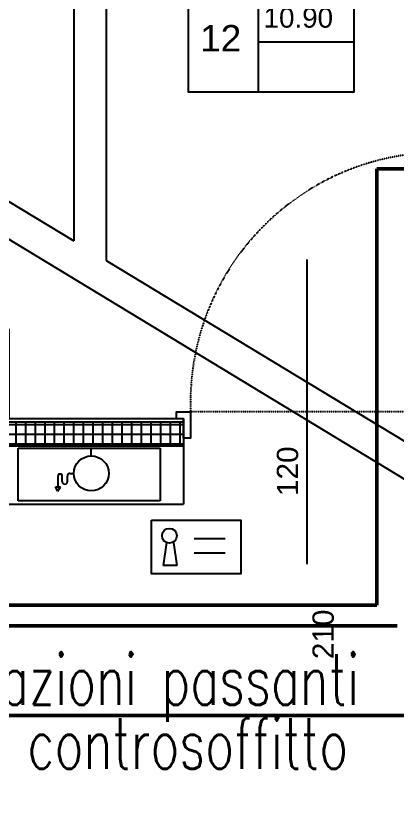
# Model space of a CAD drawing. Header units: millimetres. Extents: x -3782782348 to 131293, y -36553 to 57271.
# Drawn here: x 93353.8 to 93541.8, y 38246.9 to 38637 of the extents above; entities that cross this region are included whole.
import ezdxf

# ---------------------------------------------------------------- set-up
doc = ezdxf.new("R2010")
doc.units = ezdxf.units.MM
doc.header["$LTSCALE"] = 0.01
doc.linetypes.add('CONTINOUS', pattern=[0])
doc.linetypes.add('HIDDEN2', pattern=[4.7625, 3.175, -1.5875])
for name, color, linetype in [('ESTRAZ', 2, 'Continuous'), ('X_MURI', 8, 'Continuous'), ('X_Porte interne', 8, 'Continuous'), ('X_quote serramenti interni', 251, 'CONTINOUS')]:
    doc.layers.add(name, color=color, linetype=linetype)
doc.layers.add('tubi_uta', color=253, linetype='Continuous', lineweight=50)
doc.styles.add('nomi', font='arial.ttf')
doc.styles.add('ROMANS', font='romans')

# ---------------------------------------------------------------- blocks, each defined once
blk = doc.blocks.new('porta 120 metallica')
blk.add_line((66, 71.65), (66, -78.72))
at = {"linetype": 'ByBlock'}
for p, q in [((0.09, -10.75), (0.09, -1.73)), ((-4.42, -6.24), (3.42, -6.24))]:
    blk.add_line(p, q, dxfattribs=at)
at = {"color": 5, "linetype": 'HIDDEN2'}
blk.add_line((3.5, -3.53), (123.5, -3.53), dxfattribs=at)
at = {"linetype": 'ByBlock'}
for points in [[(-3.5, 0), (-3.5, -3.53), (3.5, -3.53), (3.5, 9.47), (0, 9.47), (0, 0)], [(123.5, -3.53), (123.5, 9.47), (127, 9.47), (127, 0), (130.5, 0), (130.5, -3.53)], [(8.79, -12.27), (8.79, -131.24), (3.49, -131.24), (3.49, -131.24), (2.79, -131.24), (2.79, -6.24), (3.49, -6.24), (3.49, -12.27)]]:
    blk.add_lwpolyline(points, close=True, dxfattribs=at)
for points in [[(2.8, -121.42), (-3.26, -121.42), (-3.26, -105.12), (2.79, -105.12)], [(8.79, -121.42), (14.85, -121.42), (14.85, -105.12), (8.79, -105.12)]]:
    blk.add_lwpolyline(points, dxfattribs=at)
blk.add_circle((0.09, -6.24), 1.51, dxfattribs=at)
at = {"color": 5, "linetype": 'HIDDEN2'}
blk.add_arc((0.02, -7.99), 123.56, 274.0732, 2.0664, dxfattribs=at)
blk = doc.blocks.new('bage')
at = {"layer": 'X_Porte interne'}
for p, q in [((1457.26, 26416.12), (1455.67, 26404.73)), ((1460.78, 26416.12), (1462.37, 26404.73)), ((1470.82, 26418.16), (1486.15, 26418.16)), ((1470.82, 26411.02), (1486.15, 26411.02)), ((1462.37, 26404.73), (1455.67, 26404.73))]:
    blk.add_line(p, q, dxfattribs=at)
blk.add_lwpolyline([(1449.94, 26427.24), (1493.85, 26427.24), (1493.85, 26400.77), (1449.94, 26400.77)], close=True, dxfattribs=at)
blk.add_circle((1458.71, 26419.47), 3.65, dxfattribs=at)

msp = doc.modelspace()

# ---------------------------------------------------------------- hatches: boundary and pattern name
at = {"layer": 'X_MURI', "ltscale": 4}
h = msp.add_hatch(dxfattribs=at)
h.set_pattern_fill('NET', color=256, scale=1.5, angle=180, style=0)
h.set_pattern_definition([(180, (89053.335, 68672.4257), (-6e-16, -4.7625), []), (270, (89053.335, 68672.4257), (4.7625, -9e-16), [])])
h.paths.add_polyline_path([(93436.48, 38424.58), (93436.48, 38436.58), (93340.55, 38436.58), (93340.55, 38424.58)])

# ---------------------------------------------------------------- linework, layer by layer
at = {"layer": 'tubi_uta', "color": 6}
for p, q in [((93637.38, 38561.55, 0), (93531.74, 38561.55, 0)), ((93531.74, 38561.55, 0), (93531.74, 38346.1, 0)), ((93531.74, 38346.1, 0), (93102.14, 38346.1, 0)), ((93541.8, 38336.04, 0), (93112.2, 38336.04, 0))]:
    msp.add_line(p, q, dxfattribs=at)
at = {"layer": 'tubi_uta', "color": 1}
msp.add_line((93553.82, 38291.76, 0), (93299.96, 38291.76, 0), dxfattribs=at)
at = {"layer": 'X_MURI', "ltscale": 4}
for p, q in [((93398.39, 38656.4), (93398.39, 38516.21)), ((93382.39, 38650.11), (93382.39, 38525.92)), ((93398.39, 38650.11), (93398.39, 38523.21)), ((93473.2, 38648.94), (93473.2, 38599.4)), ((93473.2, 38648.94), (93473.2, 38599.4)), ((93473.2, 38624.17), (93520.36, 38624.17)), ((93473.2, 38624.17), (93520.36, 38624.17)), ((93302.46, 38574.41), (93382.39, 38525.92)), ((93294.16, 38560.73), (93811.39, 38246.95)), ((93398.39, 38516.21), (93796.83, 38274.49)), ((93436.48, 38438.08, 0), (93436.48, 38396.04, 0)), ((93355.01, 38423.66, 0), (93425.01, 38423.66, 0)), ((93355.01, 38397.66, 0), (93355.01, 38423.66, 0)), ((93390.99, 38419.79, 0), (93390.99, 38423.66, 0)), ((93425.01, 38423.66, 0), (93425.01, 38397.66, 0)), ((93380.43, 38411.2, 0), (93382.4, 38411.2, 0)), ((93374.52, 38409.8, 0), (93374.52, 38404.53, 0)), ((93376.69, 38407.2, 0), (93376.69, 38409.8, 0)), ((93379.19, 38407.25, 0), (93379.19, 38409.86, 0)), ((93374.52, 38402.43, 0), (93373.26, 38404.53, 0)), ((93373.26, 38404.53, 0), (93375.77, 38404.53, 0)), ((93374.52, 38402.43, 0), (93375.77, 38404.53, 0)), ((92990.36, 38396.04, 0), (93436.48, 38396.04, 0)), ((93425.01, 38397.66, 0), (93355.01, 38397.66, 0)), ((93428.07, 38377.05, 0), (93426.47, 38365.66, 0)), ((93431.58, 38377.05, 0), (93433.18, 38365.66, 0)), ((93441.63, 38379.08, 0), (93456.96, 38379.08, 0)), ((93441.63, 38371.94, 0), (93456.96, 38371.94, 0)), ((93433.18, 38365.66, 0), (93426.47, 38365.66, 0))]:
    msp.add_line(p, q, dxfattribs=at)
msp.add_lwpolyline([(93438.99, 38648.94), (93520.36, 38648.94), (93520.36, 38599.4), (93438.99, 38599.4)], close=True, dxfattribs=at)
msp.add_lwpolyline([(93438.99, 38648.94), (93520.36, 38648.94), (93520.36, 38599.4), (93438.99, 38599.4)], close=True, dxfattribs=at)
at = {"layer": 'X_MURI', "ltscale": 4, "elevation": 0}
for points in [[(93436.48, 38438.08), (93350.54, 38438.07), (93350.54, 38482.53)], [(93340.55, 38424.58), (93340.55, 38424.58), (93340.55, 38436.58), (93436.48, 38436.58)], [(93436.48, 38424.58), (93340.55, 38424.58)]]:
    msp.add_lwpolyline(points, dxfattribs=at)
msp.add_lwpolyline([(93420.75, 38388.16), (93464.65, 38388.16), (93464.65, 38361.7), (93420.75, 38361.7)], close=True, dxfattribs=at)
at = {"layer": 'X_MURI', "ltscale": 4}
for centre, radius in [((93390.99, 38411.2, 0), 8.59), ((93429.52, 38380.4, 0), 3.65)]:
    msp.add_circle(centre, radius, dxfattribs=at)
for centre, radius, start, end in [((93375.61, 38409.8, 0), 1.09, 0, 180), ((93380.43, 38409.95, 0), 1.25, 90, 184.2996), ((93377.94, 38407.16, 0), 1.25, 178.3459, 4.2996)]:
    msp.add_arc(centre, radius, start, end, dxfattribs=at)

# ---------------------------------------------------------------- block references
at = {"layer": 'X_MURI', "ltscale": 4, "rotation": 180}
msp.add_blockref('porta 120 metallica', (93563.47, 38438.08, 0), dxfattribs=at)
at = {"layer": 'X_MURI', "ltscale": 4}
msp.add_blockref('bage', (91970.81, 11960.93, 0), dxfattribs=at)

# ---------------------------------------------------------------- texts
at = {"layer": 'ESTRAZ', "color": 3, "style": 'ROMANS', "width": 0.7}
for s, p in [('Tubazioni passanti ', (93305.56, 38296.93, 0)), ('nel controsoffitto', (93313.66, 38265.42, 0))]:
    msp.add_text(s, height=25, dxfattribs=at).set_placement(p)
at = {"layer": 'X_MURI', "ltscale": 4, "char_height": 8.1648, "width": 81.6493, "attachment_point": 6, "rotation": 359.9558, "style": 'nomi'}
for s, insert in [('{\\H1.2x;10.90}', (93510.19, 38635.98, 0)), ('{\\H1.6x;12}', (93464.93, 38625.96))]:
    msp.add_mtext(s, dxfattribs=dict(at, insert=insert))
at = {"layer": 'X_quote serramenti interni', "insert": (93496.53, 38424.5, 0), "char_height": 10.5, "width": 105, "attachment_point": 6, "rotation": 90.0479, "style": 'nomi'}
msp.add_mtext('120\\P\\pxql;210', dxfattribs=at)

doc.saveas('drawing.dxf')
